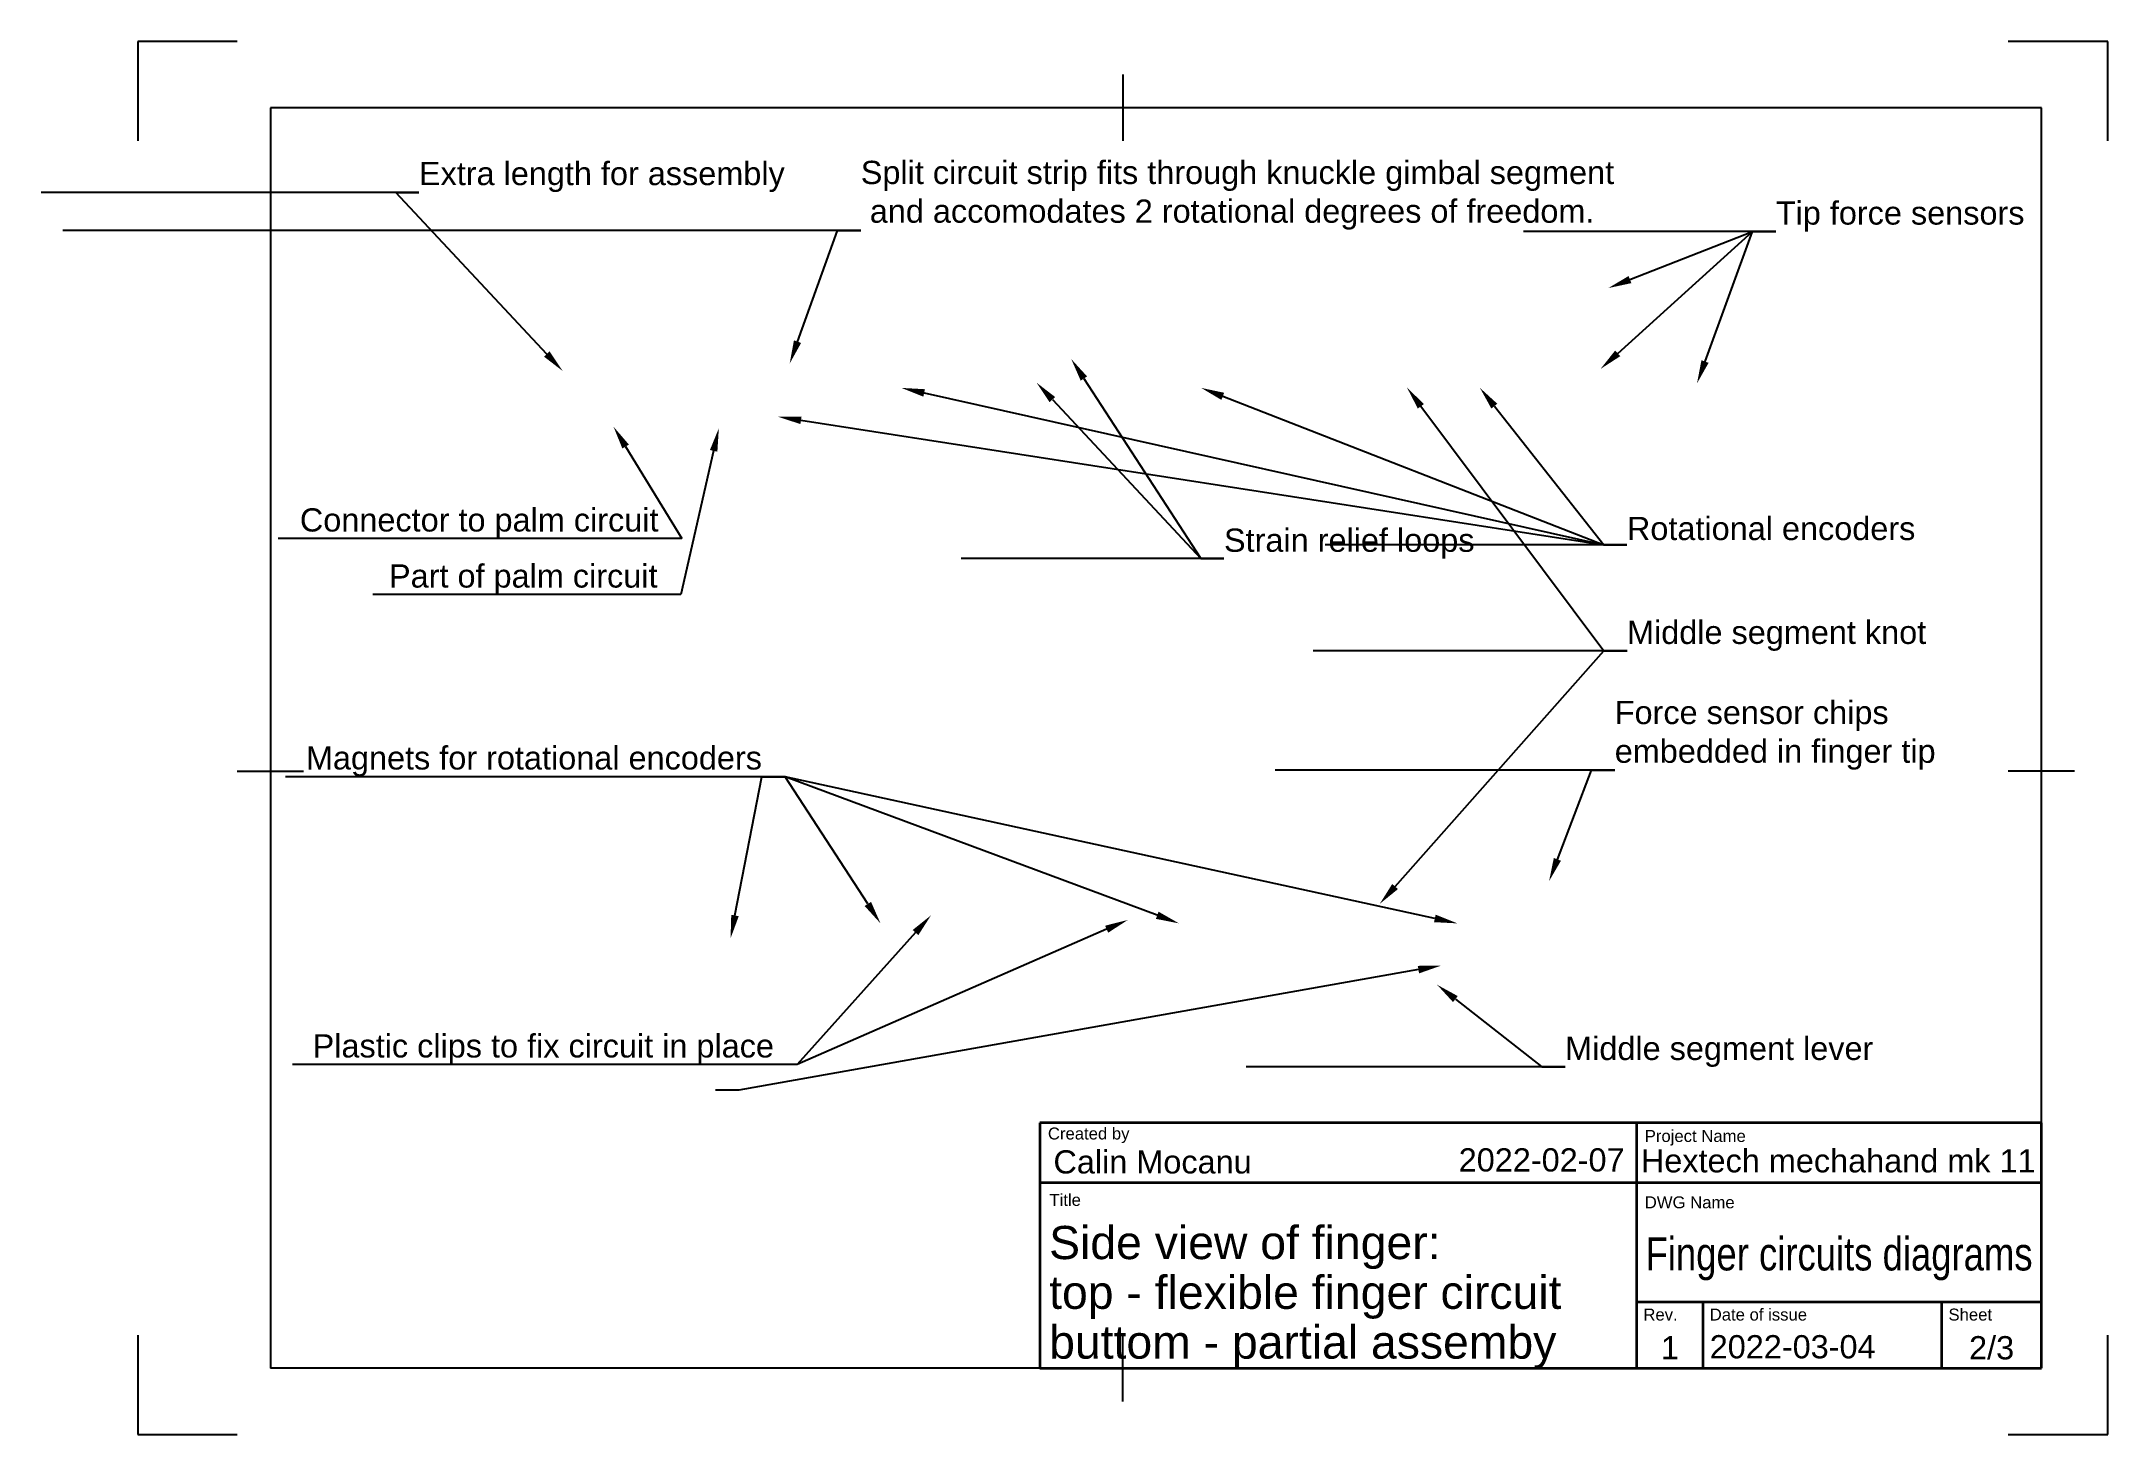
# Paper-space layout 'Sheet2' of a CAD drawing. Header units: millimetres. Extents: x -15 to 297, y 0 to 210.
import ezdxf
from ezdxf import colors
from ezdxf.entities.mleader import LeaderData, LeaderLine
from ezdxf.enums import TextEntityAlignment as Align
from ezdxf.math import Vec2, Vec3

# ---------------------------------------------------------------- set-up
doc = ezdxf.new("R2010")
doc.units = ezdxf.units.MM
doc.header["$LTSCALE"] = 0.75
for name, color, linetype, lineweight in [('Annotations', 7, 'Continuous', 18), ('Border', 7, 'Continuous', 25), ('TitleBlock', 7, 'Continuous', 35)]:
    doc.layers.add(name, color=color, linetype=linetype, lineweight=lineweight)
doc.styles.add('FusionTitle', font='arial.ttf')
doc.styles.get("Standard").update_dxf_attribs({"font": 'arial.ttf'})

# ---------------------------------------------------------------- blocks, each defined once
blk = doc.blocks.new('ISO_A4(L)_SHEET')
at = {"layer": 'Border'}
for p, q in [((148.5, 205), (148.5, 195)), ((287, 199.9999999999999), (20, 200)), ((20, 200), (20, 10)), ((287, 9.999999999999943), (287, 199.9999999999999)), ((15, 100), (25, 100)), ((292, 99.99999999999994), (282, 99.99999999999994)), ((148.5, 5), (148.5, 15)), ((287, 9.999999999999943), (20, 9.999999999999998))]:
    blk.add_line(p, q, dxfattribs=at)
at = {"layer": 'Defpoints'}
for p, q in [((5.684341886080801e-14, 210), (5.684341886080801e-14, 195)), ((15.00000000000011, 210), (5.684341886080801e-14, 210)), ((297, 209.9999999999999), (282, 209.9999999999999)), ((297, 194.9999999999999), (297, 209.9999999999999)), ((0, 15), (0, 0)), ((297, -5.684341886080801e-14), (297, 14.99999999999994)), ((0, 0), (15, 0)), ((282, -5.684341886080801e-14), (297, -5.684341886080801e-14))]:
    blk.add_line(p, q, dxfattribs=at)
blk = doc.blocks.new('ISO_TITLEBLOCK Minimal')
at = {"layer": 'TitleBlock'}
for p, q in [((0, 37), (-151, 37)), ((-151, 37), (-151, -2.570166302007237e-14)), ((-61, 0), (-61, 37)), ((0, 0), (0, 37)), ((-151, 27.99999999999999), (0, 28)), ((-61, 10), (0, 10)), ((-51, 0), (-50.99999999999994, 10)), ((-15, 0), (-15, 10)), ((-151, -2.570166302007237e-14), (0, 0))]:
    blk.add_line(p, q, dxfattribs=at)
at = {"layer": 'TitleBlock', "style": 'FusionTitle'}
for s, p in [('Created by', (-149.779011, 36.287591)), ('Project Name', (-59.79218, 35.917382)), ('Title', (-149.553383, 26.280845)), ('DWG Name', (-59.79218, 25.917382)), ('Rev.', (-60, 9)), ('Date of issue', (-49.99999999999994, 9)), ('Sheet', (-14, 9))]:
    blk.add_text(s, height=1.8, dxfattribs=at).set_placement(p, align=Align.TOP_LEFT)
for tag, height, p in [('CREATED_BY', 3.5, (-148.948, 32.86221999999998)), ('TITLE_1', 5, (-149.590329, 21.457609)), ('TITLE_2', 5, (-149.590329, 13.957609)), ('TITLE_3', 5, (-149.590329, 6.457609)), ('DATE_OF_ISSUE', 3.5, (-50, 5))]:
    blk.add_attdef(tag, text='', height=height, dxfattribs=at).set_placement(p, align=Align.TOP_LEFT)
blk.add_attdef('CREATED_DATE', text='', height=3.5, dxfattribs=at).set_placement((-62.83503200000001, 33.16155999999999), align=Align.TOP_RIGHT)
at = {"layer": 'TitleBlock', "lineweight": 35, "style": 'FusionTitle'}
blk.add_attdef('PROJECT', (-60.379982, 29.52828500000001), '', height=3.5, dxfattribs=at)
at = {"layer": 'TitleBlock', "style": 'FusionTitle'}
for tag, height, p in [('DRAWING_NAME', 5, (-30.50000000000001, 19.75143246930423)), ('REV', 3.5, (-56, 4.85)), ('SHEET', 3.5, (-7.5, 4.85))]:
    blk.add_attdef(tag, text='', height=height, dxfattribs=at).set_placement(p, align=Align.TOP_CENTER)

psp = doc.layouts.new('Sheet2')

# ---------------------------------------------------------------- block references
at = {"layer": 'Border'}
psp.add_blockref('ISO_A4(L)_SHEET', (0, 0), dxfattribs=at)
at = {"layer": 'TitleBlock'}
ref = psp.add_blockref('ISO_TITLEBLOCK Minimal', (287, 10), dxfattribs=at)
ref.add_attrib('DATE_OF_ISSUE', '2022-03-04', dxfattribs={"height": 3.5, "style": 'FusionTitle'}).set_placement((237, 15), align=Align.TOP_LEFT)
ref.add_attrib('REV', '1', dxfattribs={"height": 3.5, "style": 'FusionTitle'}).set_placement((231, 14.85), align=Align.TOP_CENTER)
ref.add_attrib('TITLE_3', 'buttom - partial assemby', dxfattribs={"height": 5, "style": 'FusionTitle'}).set_placement((137.409671, 16.457609), align=Align.TOP_LEFT)
ref.add_attrib('CREATED_DATE', '2022-02-07', dxfattribs={"height": 3.5, "style": 'FusionTitle'}).set_placement((224.164968, 43.16155999999999), align=Align.TOP_RIGHT)
ref.add_attrib('SHEET', '2/3', dxfattribs={"height": 3.5, "style": 'FusionTitle'}).set_placement((279.5, 14.85), align=Align.TOP_CENTER)
ref.add_attrib('TITLE_2', 'top - flexible finger circuit', dxfattribs={"height": 5, "style": 'FusionTitle'}).set_placement((137.409671, 23.957609), align=Align.TOP_LEFT)
ref.add_attrib('TITLE_1', 'Side view of finger:', dxfattribs={"height": 5, "style": 'FusionTitle'}).set_placement((137.409671, 31.457609), align=Align.TOP_LEFT)
ref.add_attrib('CREATED_BY', 'Calin Mocanu', dxfattribs={"height": 3.5, "style": 'FusionTitle'}).set_placement((138.052, 42.86221999999998), align=Align.TOP_LEFT)
ref.add_attrib('DRAWING_NAME', 'Finger circuits diagrams', dxfattribs={"height": 5, "style": 'FusionTitle', "width": 0.7871481085105395}).set_placement((256.5, 29.75143246930423), align=Align.TOP_CENTER)
ref.add_attrib('PROJECT', 'Hextech mechahand mk 11', (226.620018, 39.52828500000001), dxfattribs={"lineweight": 35, "height": 3.5, "style": 'FusionTitle'})

# ---------------------------------------------------------------- leaders
at = {"layer": 'Annotations'}
ml = psp.add_multileader_mtext('Standard', dxfattribs=at)
ml.set_content('Extra length for assembly', color=256)
ml.set_leader_properties()
ml.build(insert=Vec2(0, 0))
ml.multileader.update_dxf_attribs({"text_left_attachment_type": 5, "text_right_attachment_type": 5, "dogleg_length": 3.5, "arrow_head_size": 3.5})
ctx = ml.context
ctx.base_point, ctx.char_height, ctx.arrow_head_size, ctx.landing_gap_size, ctx.plane_origin = Vec3(42.38547913517169, 187.2396170300697), 3.5, 3.5, 0, Vec3(64.05873413380868, 160.3163510380417)
ctx.left_attachment, ctx.right_attachment = 5, 5
notes = []
notes.append((ctx, [(1, (1, 1, 0), (38.88547913517169, 187.2396170300697), (1, 0), 3.5, [(0, [(64.0587340961647, 160.3163505931628)], 0, [])])]))
ctx.mtext.insert, ctx.mtext.flow_direction = Vec3(42.38547913517169, 191.8282937012839), 5
ml = psp.add_multileader_mtext('Standard', dxfattribs=at)
ml.set_content('Split circuit strip fits through knuckle gimbal segment\\P and accomodates 2 rotational degrees of freedom.', color=256)
ml.set_leader_properties()
ml.build(insert=Vec2(0, 0))
ml.multileader.update_dxf_attribs({"text_left_attachment_type": 5, "text_right_attachment_type": 5, "dogleg_length": 3.5, "arrow_head_size": 3.5})
ctx = ml.context
ctx.base_point, ctx.char_height, ctx.arrow_head_size, ctx.landing_gap_size, ctx.plane_origin = Vec3(109.0066349857377, 181.5117198359914), 3.5, 3.5, 0, Vec3(98.28700738439693, 161.4413510378206)
ctx.left_attachment, ctx.right_attachment = 5, 5
notes.append((ctx, [(0, (1, 1, 0), (105.5066349857377, 181.5117198359914), (1, 0), 3.5, [(0, [(98.28700734675476, 161.4413505929417)], 0, [])])]))
ctx.mtext.insert, ctx.mtext.flow_direction = Vec3(109.0066349857377, 191.9934160615484), 5
ml = psp.add_multileader_mtext('Standard', dxfattribs=at)
ml.set_content('Tip force sensors', color=256)
ml.set_leader_properties()
ml.build(insert=Vec2(0, 0))
ml.multileader.update_dxf_attribs({"text_left_attachment_type": 5, "text_right_attachment_type": 5, "dogleg_length": 3.5, "arrow_head_size": 3.5})
ctx = ml.context
ctx.base_point, ctx.char_height, ctx.arrow_head_size, ctx.landing_gap_size, ctx.plane_origin = Vec3(246.9643622195799, 181.3468971650162), 3.5, 3.5, 0, Vec3(235.0885068552761, 158.4564170295427)
ctx.left_attachment, ctx.right_attachment = 5, 5
notes.append((ctx, [(0, (1, 1, 0), (243.4643622195799, 181.3468971650162), (1, 0), 3.5, [(0, [(235.0885068176303, 158.4564165846638)], 0, [])])]))
ctx.mtext.insert, ctx.mtext.flow_direction = Vec3(246.9643622195799, 185.8782750640613), 5
ml = psp.add_multileader_mtext('Standard', dxfattribs=at)
ml.set_content('', color=256)
ml.set_leader_properties()
ml.build(insert=Vec2(0, 0))
ml.multileader.update_dxf_attribs({"text_left_attachment_type": 5, "text_right_attachment_type": 5, "dogleg_length": 3.5, "arrow_head_size": 3.5})
ctx = ml.context
ctx.base_point, ctx.char_height, ctx.arrow_head_size, ctx.landing_gap_size, ctx.plane_origin = Vec3(246.9643622197212, 181.3468971650132), 3.5, 3.5, 0, Vec3(226.0901599644912, 155.584319591739)
ctx.left_attachment, ctx.right_attachment = 5, 5
notes.append((ctx, [(1, (1, 1, 0), (243.4643622197212, 181.3468971650132), (1, 0), 3.5, [(0, [(220.5381050599026, 160.6266089793072)], 0, [])])]))
ctx.mtext.insert, ctx.mtext.flow_direction = Vec3(246.9643622197212, 184.8468971650132), 5
ml = psp.add_multileader_mtext('Standard', dxfattribs=at)
ml.set_content('', color=256)
ml.set_leader_properties()
ml.build(insert=Vec2(0, 0))
ml.multileader.update_dxf_attribs({"text_left_attachment_type": 5, "text_right_attachment_type": 5, "dogleg_length": 3.5, "arrow_head_size": 3.5})
ctx = ml.context
ctx.base_point, ctx.char_height, ctx.arrow_head_size, ctx.landing_gap_size, ctx.plane_origin = Vec3(246.9643622197254, 181.3468971650162), 3.5, 3.5, 0, Vec3(221.7167906726572, 172.8127606648297)
ctx.left_attachment, ctx.right_attachment = 5, 5
notes.append((ctx, [(0, (1, 1, 0), (243.4643622197254, 181.3468971650162), (1, 0), 3.5, [(0, [(221.7167906350151, 172.8127602199509)], 0, [])])]))
ctx.mtext.insert, ctx.mtext.flow_direction = Vec3(246.9643622197254, 184.8468971650162), 5
ml = psp.add_multileader_mtext('Standard', dxfattribs=at)
ml.set_content('Strain relief loops', color=256)
ml.set_leader_properties()
ml.build(insert=Vec2(0, 0))
ml.multileader.update_dxf_attribs({"text_left_attachment_type": 5, "text_right_attachment_type": 5, "dogleg_length": 3.5, "arrow_head_size": 3.5})
ctx = ml.context
ctx.base_point, ctx.char_height, ctx.arrow_head_size, ctx.landing_gap_size, ctx.plane_origin = Vec3(163.764598058455, 132.0317426695991), 3.5, 3.5, 0, Vec3(140.7393396905918, 162.1168018276307)
ctx.left_attachment, ctx.right_attachment = 5, 5
notes.append((ctx, [(0, (1, 1, 0), (160.264598058455, 132.0317426695991), (1, 0), 3.5, [(0, [(140.7393396529496, 162.1168013827512)], 0, [])])]))
ctx.mtext.insert, ctx.mtext.flow_direction = Vec3(163.764598058455, 136.5631205686442), 5
ml = psp.add_multileader_mtext('Standard', dxfattribs=at)
ml.set_content('', color=256)
ml.set_leader_properties()
ml.build(insert=Vec2(0, 0))
ml.multileader.update_dxf_attribs({"text_left_attachment_type": 5, "text_right_attachment_type": 5, "dogleg_length": 3.5, "arrow_head_size": 3.5})
ctx = ml.context
ctx.base_point, ctx.char_height, ctx.arrow_head_size, ctx.landing_gap_size, ctx.plane_origin = Vec3(224.5200559882914, 134.1306601759294), 3.5, 3.5, 0, Vec3(115.1469421337588, 157.7663510376634)
ctx.left_attachment, ctx.right_attachment = 5, 5
notes.append((ctx, [(0, (1, 1, 0), (221.0200559882914, 134.1306601759294), (1, 0), 3.5, [(0, [(115.1469420961166, 157.7663505927845)], 0, [])])]))
ctx.mtext.insert, ctx.mtext.flow_direction = Vec3(224.5200559882914, 137.6306601759294), 5
ml = psp.add_multileader_mtext('Standard', dxfattribs=at)
ml.set_content('', color=256)
ml.set_leader_properties()
ml.build(insert=Vec2(0, 0))
ml.multileader.update_dxf_attribs({"text_left_attachment_type": 5, "text_right_attachment_type": 5, "dogleg_length": 3.5, "arrow_head_size": 3.5})
ctx = ml.context
ctx.base_point, ctx.char_height, ctx.arrow_head_size, ctx.landing_gap_size, ctx.plane_origin = Vec3(163.764598058455, 132.0317426696), 3.5, 3.5, 0, Vec3(135.5003030562657, 158.5594665852658)
ctx.left_attachment, ctx.right_attachment = 5, 5
notes.append((ctx, [(0, (1, 1, 0), (160.264598058455, 132.0317426696), (1, 0), 3.5, [(0, [(135.5003030186235, 158.5594661403872)], 0, [])])]))
ctx.mtext.insert, ctx.mtext.flow_direction = Vec3(163.764598058455, 135.5317426696), 5
ml = psp.add_multileader_mtext('Standard', dxfattribs=at)
ml.set_content('', color=256)
ml.set_leader_properties()
ml.build(insert=Vec2(0, 0))
ml.multileader.update_dxf_attribs({"text_left_attachment_type": 5, "text_right_attachment_type": 5, "dogleg_length": 3.5, "arrow_head_size": 3.5})
ctx = ml.context
ctx.base_point, ctx.char_height, ctx.arrow_head_size, ctx.landing_gap_size, ctx.plane_origin = Vec3(224.5200559882914, 134.1306601759294), 3.5, 3.5, 0, Vec3(160.3236696376462, 157.7663510376634)
ctx.left_attachment, ctx.right_attachment = 5, 5
notes.append((ctx, [(0, (1, 1, 0), (221.0200559882914, 134.1306601759294), (1, 0), 3.5, [(0, [(160.323669600004, 157.7663505927846)], 0, [])])]))
ctx.mtext.insert, ctx.mtext.flow_direction = Vec3(224.5200559882914, 137.6306601759294), 5
ml = psp.add_multileader_mtext('Standard', dxfattribs=at)
ml.set_content('Middle segment knot', color=256)
ml.set_leader_properties()
ml.build(insert=Vec2(0, 0))
ml.multileader.update_dxf_attribs({"text_left_attachment_type": 5, "text_right_attachment_type": 5, "dogleg_length": 3.5, "arrow_head_size": 3.5})
ctx = ml.context
ctx.base_point, ctx.char_height, ctx.arrow_head_size, ctx.landing_gap_size, ctx.plane_origin = Vec3(224.5299458357567, 118.1467927308877), 3.5, 3.5, 0, Vec3(189.3412621648349, 159.5943034309209)
ctx.left_attachment, ctx.right_attachment = 5, 5
notes.append((ctx, [(0, (1, 1, 0), (221.0299458357567, 118.1467927308877), (1, 0), 3.5, [(0, [(191.3614149220102, 157.8000104362382)], 0, [])])]))
ctx.mtext.insert, ctx.mtext.flow_direction = Vec3(224.5299458357567, 122.6757831810923), 5
ml = psp.add_multileader_mtext('Standard', dxfattribs=at)
ml.set_content('Rotational encoders', color=256)
ml.set_leader_properties()
ml.build(insert=Vec2(0, 0))
ml.multileader.update_dxf_attribs({"text_left_attachment_type": 5, "text_right_attachment_type": 5, "dogleg_length": 3.5, "arrow_head_size": 3.5})
ctx = ml.context
ctx.base_point, ctx.char_height, ctx.arrow_head_size, ctx.landing_gap_size, ctx.plane_origin = Vec3(224.520055988222, 134.1306601759294), 3.5, 3.5, 0, Vec3(201.956334228018, 156.9413510376634)
ctx.left_attachment, ctx.right_attachment = 5, 5
notes.append((ctx, [(0, (1, 1, 0), (221.020055988222, 134.1306601759294), (1, 0), 3.5, [(0, [(202.3587340959093, 157.7663505927845)], 0, [])])]))
ctx.mtext.insert, ctx.mtext.flow_direction = Vec3(224.520055988222, 138.3306601759294), 5
ml = psp.add_multileader_mtext('Standard', dxfattribs=at)
ml.set_content('', color=256)
ml.set_leader_properties()
ml.build(insert=Vec2(0, 0))
ml.multileader.update_dxf_attribs({"text_left_attachment_type": 5, "text_right_attachment_type": 5, "dogleg_length": 3.5, "arrow_head_size": 3.5})
ctx = ml.context
ctx.base_point, ctx.char_height, ctx.arrow_head_size, ctx.landing_gap_size, ctx.plane_origin = Vec3(224.5200559882914, 134.1306601759294), 3.5, 3.5, 0, Vec3(96.53373413355621, 153.4163510376631)
ctx.left_attachment, ctx.right_attachment = 5, 5
notes.append((ctx, [(0, (1, 1, 0), (221.0200559882914, 134.1306601759294), (1, 0), 3.5, [(0, [(96.53373409591404, 153.4163505927842)], 0, [])])]))
ctx.mtext.insert, ctx.mtext.flow_direction = Vec3(224.5200559882914, 137.6306601759294), 5
ml = psp.add_multileader_mtext('Standard', dxfattribs=at)
ml.set_content('Connector to palm circuit', color=256)
ml.set_leader_properties()
ml.build(insert=Vec2(0, 0))
ml.multileader.update_dxf_attribs({"text_left_attachment_type": 5, "text_right_attachment_type": 5, "dogleg_length": 3.5, "arrow_head_size": 3.5})
ctx = ml.context
ctx.base_point, ctx.char_height, ctx.arrow_head_size, ctx.landing_gap_size, ctx.plane_origin = Vec3(24.7114319407602, 135.0883228545401), 3.5, 3.5, 0, Vec3(68.67700684585179, 151.6913510376634)
ctx.left_attachment, ctx.right_attachment, ctx.text_align_type = 5, 5, 2
notes.append((ctx, [(0, (1, 1, 0), (82.010204109928, 135.0883228545401), (-1, 0), 3.5, [(0, [(71.72676538604173, 151.9163505927845)], 0, [])])]))
ctx.mtext.insert, ctx.mtext.alignment, ctx.mtext.flow_direction = Vec3(78.510204109928, 139.6197007535851), 3, 5
ml = psp.add_multileader_mtext('Standard', dxfattribs=at)
ml.set_content('Part of palm circuit', color=256)
ml.set_leader_properties()
ml.build(insert=Vec2(0, 0))
ml.multileader.update_dxf_attribs({"text_left_attachment_type": 5, "text_right_attachment_type": 5, "dogleg_length": 3.5, "arrow_head_size": 3.5})
ctx = ml.context
ctx.base_point, ctx.char_height, ctx.arrow_head_size, ctx.landing_gap_size, ctx.plane_origin = Vec3(38.28906514250621, 126.6399545692681), 3.5, 3.5, 0, Vec3(87.6087341335533, 151.6913510376631)
ctx.left_attachment, ctx.right_attachment, ctx.text_align_type = 5, 5, 2
notes.append((ctx, [(0, (1, 1, 0), (81.86239392831794, 126.6399545692681), (-1, 0), 3.5, [(0, [(87.60873409591113, 151.6913505927842)], 0, [])])]))
ctx.mtext.insert, ctx.mtext.alignment, ctx.mtext.flow_direction = Vec3(78.36239392831794, 131.1713324683131), 3, 5
ml = psp.add_multileader_mtext('Standard', dxfattribs=at)
ml.set_content('', color=256)
ml.set_leader_properties()
ml.build(insert=Vec2(0, 0))
ml.multileader.update_dxf_attribs({"text_left_attachment_type": 5, "text_right_attachment_type": 5, "dogleg_length": 3.5, "arrow_head_size": 3.5})
ctx = ml.context
ctx.base_point, ctx.char_height, ctx.arrow_head_size, ctx.landing_gap_size, ctx.plane_origin = Vec3(224.5299458733982, 118.146793175766), 3.5, 3.5, 0, Vec3(189.1169370839143, 73.03345415944838)
ctx.left_attachment, ctx.right_attachment = 5, 5
notes.append((ctx, [(0, (1, 1, 0), (221.0299458733982, 118.146793175766), (1, 0), 3.5, [(0, [(187.242863989426, 79.99128403410889)], 0, [])])]))
ctx.mtext.insert, ctx.mtext.flow_direction = Vec3(224.5299458733982, 121.646793175766), 5
ml = psp.add_multileader_mtext('Standard', dxfattribs=at)
ml.set_content('Force sensor chips \\Pembedded in finger tip', color=256)
ml.set_leader_properties()
ml.build(insert=Vec2(0, 0))
ml.multileader.update_dxf_attribs({"text_left_attachment_type": 5, "text_right_attachment_type": 5, "dogleg_length": 3.5, "arrow_head_size": 3.5})
ctx = ml.context
ctx.base_point, ctx.char_height, ctx.arrow_head_size, ctx.landing_gap_size, ctx.plane_origin = Vec3(222.6791105412461, 100.1757286700696), 3.5, 3.5, 0, Vec3(214.6574097211869, 76.47667592965253)
ctx.left_attachment, ctx.right_attachment = 5, 5
notes.append((ctx, [(0, (1, 1, 0), (219.1791105412461, 100.1757286700696), (1, 0), 3.5, [(0, [(212.7833366267005, 83.43450580431316)], 0, [])])]))
ctx.mtext.insert, ctx.mtext.flow_direction = Vec3(222.6791105412461, 110.5977386746171), 5
ml = psp.add_multileader_mtext('Standard', dxfattribs=at)
ml.set_content('Magnets for rotational encoders', color=256)
ml.set_leader_properties()
ml.build(insert=Vec2(0, 0))
ml.multileader.update_dxf_attribs({"text_left_attachment_type": 5, "text_right_attachment_type": 5, "dogleg_length": 3.5, "arrow_head_size": 3.5})
ctx = ml.context
ctx.base_point, ctx.char_height, ctx.arrow_head_size, ctx.landing_gap_size, ctx.plane_origin = Vec3(25.89328343375145, 99.16158833432496), 3.5, 3.5, 0, Vec3(111.90436425193, 81.55887564388016)
ctx.left_attachment, ctx.right_attachment, ctx.text_align_type = 5, 5, 2
notes.append((ctx, [(0, (1, 1, 0), (97.60508425230535, 99.16158833432496), (-1, 0), 3.5, [(0, [(111.9796706048822, 77.05950580431316)], 0, [])])]))
ctx.mtext.insert, ctx.mtext.alignment, ctx.mtext.flow_direction = Vec3(94.10508425230535, 103.7502650055391), 3, 5
ml = psp.add_multileader_mtext('Standard', dxfattribs=at)
ml.set_content('', color=256)
ml.set_leader_properties()
ml.build(insert=Vec2(0, 0))
ml.multileader.update_dxf_attribs({"text_left_attachment_type": 5, "text_right_attachment_type": 5, "dogleg_length": 3.5, "arrow_head_size": 3.5})
ctx = ml.context
ctx.base_point, ctx.char_height, ctx.arrow_head_size, ctx.landing_gap_size, ctx.plane_origin = Vec3(97.60508425230978, 99.16158833432458), 3.5, 3.5, 0, Vec3(89.3757210885833, 74.80950580431315)
ctx.left_attachment, ctx.right_attachment = 5, 5
notes.append((ctx, [(0, (1, 1, 0), (94.10508425230978, 99.16158833432458), (1, 0), 3.5, [(0, [(89.3757210885833, 74.80950580431315)], 0, [])])]))
ctx.mtext.insert, ctx.mtext.flow_direction = Vec3(97.60508425230978, 102.6615883343246), 5
ml = psp.add_multileader_mtext('Standard', dxfattribs=at)
ml.set_content('', color=256)
ml.set_leader_properties()
ml.build(insert=Vec2(0, 0))
ml.multileader.update_dxf_attribs({"text_left_attachment_type": 5, "text_right_attachment_type": 5, "dogleg_length": 3.5, "arrow_head_size": 3.5})
ctx = ml.context
ctx.base_point, ctx.char_height, ctx.arrow_head_size, ctx.landing_gap_size, ctx.plane_origin = Vec3(94.10508425230535, 99.16158833432478), 3.5, 3.5, 0, Vec3(160.5559192640321, 79.79088741952792)
ctx.left_attachment, ctx.right_attachment, ctx.text_align_type = 5, 5, 2
notes.append((ctx, [(0, (1, 1, 0), (97.60508425230535, 99.16158833432478), (-1, 0), 3.5, [(0, [(156.9796706048822, 77.05950580431318)], 0, [])])]))
ctx.mtext.insert, ctx.mtext.alignment, ctx.mtext.flow_direction = Vec3(94.10508425230535, 102.6615883343248), 3, 5
ml = psp.add_multileader_mtext('Standard', dxfattribs=at)
ml.set_content('', color=256)
ml.set_leader_properties()
ml.build(insert=Vec2(0, 0))
ml.multileader.update_dxf_attribs({"text_left_attachment_type": 5, "text_right_attachment_type": 5, "dogleg_length": 3.5, "arrow_head_size": 3.5})
ctx = ml.context
ctx.base_point, ctx.char_height, ctx.arrow_head_size, ctx.landing_gap_size, ctx.plane_origin = Vec3(94.10508425230717, 99.16158833432439), 3.5, 3.5, 0, Vec3(200.8976211783756, 81.13031230888215)
ctx.left_attachment, ctx.right_attachment, ctx.text_align_type = 5, 5, 2
notes.append((ctx, [(0, (1, 1, 0), (97.60508425230717, 99.16158833432439), (-1, 0), 3.5, [(0, [(198.9796706048822, 77.05950580431318)], 0, [])])]))
ctx.mtext.insert, ctx.mtext.alignment, ctx.mtext.flow_direction = Vec3(94.10508425230717, 102.6615883343244), 3, 5
ml = psp.add_multileader_mtext('Standard', dxfattribs=at)
ml.set_content('Plastic clips to fix circuit in place', color=256)
ml.set_leader_properties()
ml.build(insert=Vec2(0, 0))
ml.multileader.update_dxf_attribs({"text_left_attachment_type": 5, "text_right_attachment_type": 5, "dogleg_length": 3.5, "arrow_head_size": 3.5})
ctx = ml.context
ctx.base_point, ctx.char_height, ctx.arrow_head_size, ctx.landing_gap_size, ctx.plane_origin = Vec3(26.93382248845727, 55.81336923016741), 3.5, 3.5, 0, Vec3(119.5952201334785, 78.27621690101101)
ctx.left_attachment, ctx.right_attachment, ctx.text_align_type = 5, 5, 2
notes.append((ctx, [(0, (1, 1, 0), (99.41676928245454, 55.81336923016741), (-1, 0), 3.5, [(0, [(119.5952201334785, 78.27621690101101)], 0, [])])]))
ctx.mtext.insert, ctx.mtext.alignment, ctx.mtext.flow_direction = Vec3(95.91676928245454, 60.34474712921243), 3, 5
ml = psp.add_multileader_mtext('Standard', dxfattribs=at)
ml.set_content('', color=256)
ml.set_leader_properties()
ml.build(insert=Vec2(0, 0))
ml.multileader.update_dxf_attribs({"text_left_attachment_type": 5, "text_right_attachment_type": 5, "dogleg_length": 3.5, "arrow_head_size": 3.5})
ctx = ml.context
ctx.base_point, ctx.char_height, ctx.arrow_head_size, ctx.landing_gap_size, ctx.plane_origin = Vec3(95.91676928243089, 55.81336923016704), 3.5, 3.5, 0, Vec3(149.2854206491374, 77.58438496548457)
ctx.left_attachment, ctx.right_attachment, ctx.text_align_type = 5, 5, 2
notes.append((ctx, [(0, (1, 1, 0), (99.41676928243089, 55.81336923016704), (-1, 0), 3.5, [(0, [(149.2854206491374, 77.58438496548457)], 0, [])])]))
ctx.mtext.insert, ctx.mtext.alignment, ctx.mtext.flow_direction = Vec3(95.91676928243089, 59.31336923016704), 3, 5
ml = psp.add_multileader_mtext('Standard', dxfattribs=at)
ml.set_content('', color=256)
ml.set_leader_properties()
ml.build(insert=Vec2(0, 0))
ml.multileader.update_dxf_attribs({"text_left_attachment_type": 5, "text_right_attachment_type": 5, "dogleg_length": 3.5, "arrow_head_size": 3.5})
ctx = ml.context
ctx.base_point, ctx.char_height, ctx.arrow_head_size, ctx.landing_gap_size, ctx.plane_origin = Vec3(87.11032999267684, 51.90735940646836), 3.5, 3.5, 0, Vec3(205.3358951616083, 74.60929107128439)
ctx.left_attachment, ctx.right_attachment, ctx.text_align_type = 5, 5, 2
notes.append((ctx, [(0, (1, 1, 0), (90.61032999267684, 51.90735940646836), (-1, 0), 3.5, [(0, [(196.5294558718542, 70.7032812475857)], 0, [])])]))
ctx.mtext.insert, ctx.mtext.alignment, ctx.mtext.flow_direction = Vec3(87.11032999267684, 55.40735940646836), 3, 5
ml = psp.add_multileader_mtext('Standard', dxfattribs=at)
ml.set_content('Middle segment lever', color=256)
ml.set_leader_properties()
ml.build(insert=Vec2(0, 0))
ml.multileader.update_dxf_attribs({"text_left_attachment_type": 5, "text_right_attachment_type": 5, "dogleg_length": 3.5, "arrow_head_size": 3.5})
ctx = ml.context
ctx.base_point, ctx.char_height, ctx.arrow_head_size, ctx.landing_gap_size, ctx.plane_origin = Vec3(215.2039029387461, 55.43774321219985), 3.5, 3.5, 0, Vec3(194.5273581023193, 68.38544024198741)
ctx.left_attachment, ctx.right_attachment = 5, 5
notes.append((ctx, [(0, (1, 1, 0), (211.7039029387461, 55.43774321219985), (1, 0), 3.5, [(0, [(195.8964498862173, 67.80984364832076)], 0, [])])]))
ctx.mtext.insert, ctx.mtext.flow_direction = Vec3(215.2039029387461, 59.96673366240449), 5
for ctx, leaders in notes:
    for number, flags, end, landing, length, lines in leaders:
        leader = LeaderData()
        leader.index, (leader.has_last_leader_line, leader.has_dogleg_vector, leader.attachment_direction) = number, flags
        leader.last_leader_point, leader.dogleg_vector, leader.dogleg_length = Vec3(end), Vec3(landing), length
        for number, points, colour, breaks in lines:
            line = LeaderLine()
            line.index, line.vertices, line.color, line.breaks = number, Vec3.list(points), colors.encode_raw_color(colour), breaks
            leader.lines.append(line)
        ctx.leaders.append(leader)

doc.saveas('drawing.dxf')
